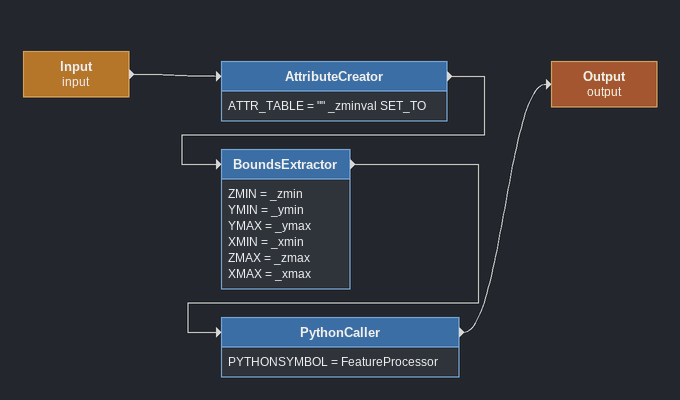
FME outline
Input (input)
    -> AttributeCreator
AttributeCreator
    ATTR_TABLE = "" _zminval SET_TO
    -> BoundsExtractor
BoundsExtractor
    ZMIN = _zmin
    YMIN = _ymin
    YMAX = _ymax
    XMIN = _xmin
    ZMAX = _zmax
    XMAX = _xmax
    -> PythonCaller
PythonCaller
    PYTHONSYMBOL = FeatureProcessor
    -> Output (output)
Output (output)
